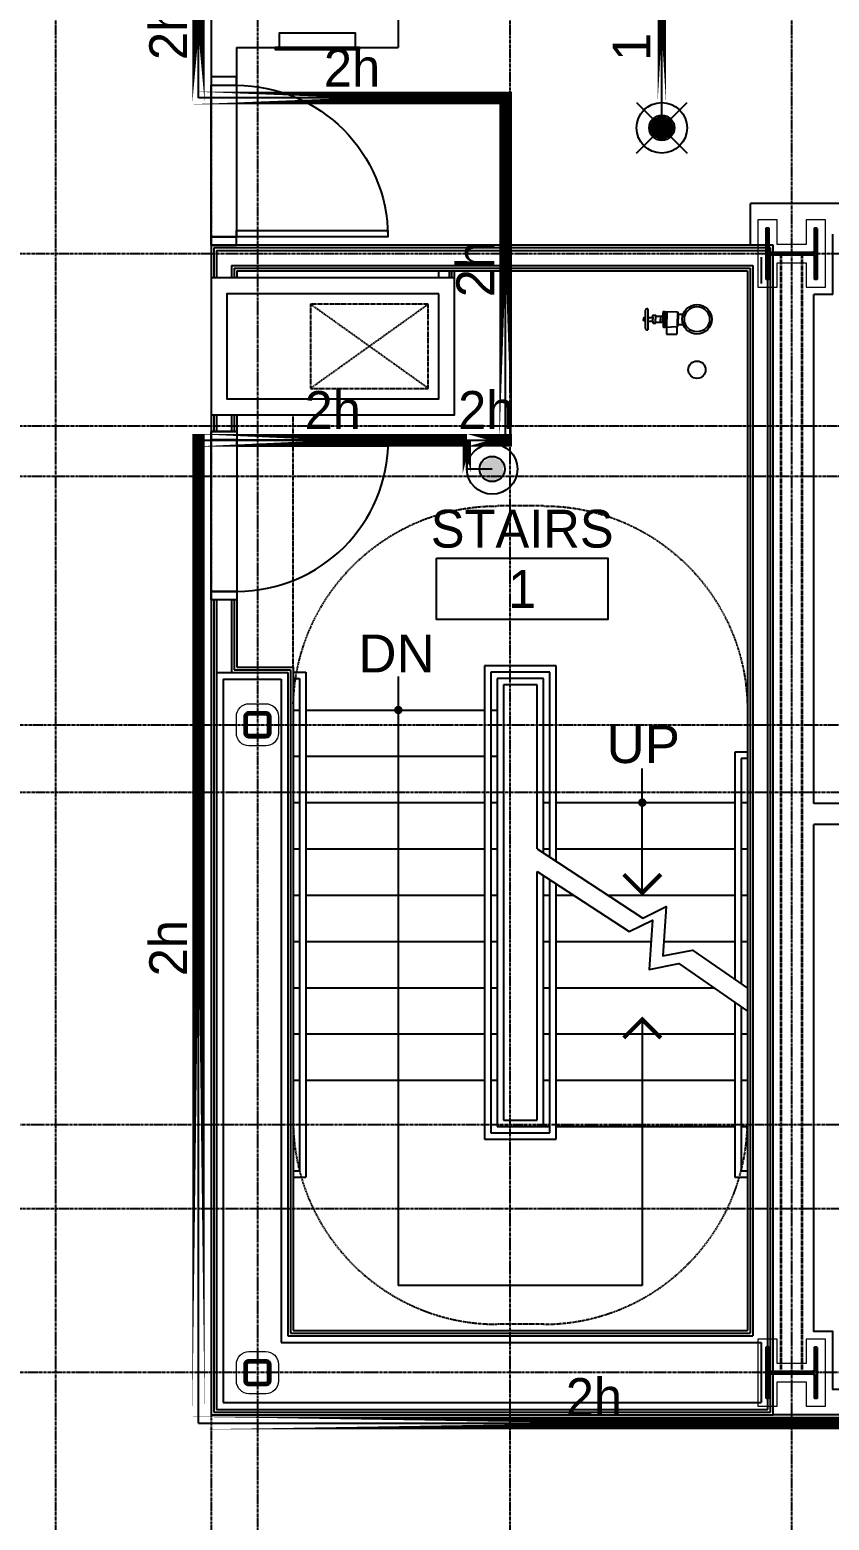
# Model space of a CAD drawing. Header units: inches. Extents: x -6955 to 13123, y -1334 to 3701.
# Drawn here: x 9839.9 to 10030, y 1664.5 to 2018.8 of the extents above; entities that cross this region are included whole.
import ezdxf
from ezdxf.enums import TextEntityAlignment as Align

# ---------------------------------------------------------------- set-up
doc = ezdxf.new("R2010")
doc.units = ezdxf.units.IN
doc.header["$MEASUREMENT"] = 0
doc.linetypes.add('CENTER2', pattern=[1.125, 0.75, -0.125, 0.125, -0.125])
doc.linetypes.add('HIDDEN2', pattern=[0.1875, 0.125, -0.0625])
for name, color, linetype, lineweight in [('A-Anno-Text', 7, 'Continuous', 25), ('A-Detl-Hatch', 1, 'Continuous', 18), ('A-Detl-Wide', 2, 'Continuous', 35), ('S-Detl-Hatch', 1, 'Continuous', 18), ('S-Detl-Wide', 3, 'Continuous', 35)]:
    doc.layers.add(name, color=color, linetype=linetype, lineweight=lineweight)
for name, color, linetype in [('A-Door', 7, 'Continuous'), ('A-Door-Head', 8, 'Continuous'), ('A-Eqpm', 4, 'Continuous'), ('A-Flor-Hral', 7, 'Continuous'), ('A-Flor-Pfix', 7, 'Continuous'), ('A-Flor-Soffit', 6, 'HIDDEN2'), ('A-Flor-Strs', 8, 'Continuous'), ('A-Grid(SmallScale)', 11, 'CENTER2'), ('A-HVAC', 6, 'HIDDEN2'), ('A-Tag-Rm(Scale)', 7, 'Continuous'), ('A-Wall-Full', 7, 'Continuous'), ('A-Wall-Hatch', 15, 'Continuous'), ('headdn', 7, 'Continuous'), ('PIPEBL', 4, 'Continuous'), ('pipemn', 6, 'Continuous'), ('PIPESPC', 7, 'Continuous'), ('S-Grid-Iden', 7, 'Continuous'), ('TIDYPIPE', 7, 'Continuous')]:
    doc.layers.add(name, color=color, linetype=linetype)
doc.styles.add('G1DIM', font='arial.ttf')
doc.styles.add('PIPE', font='PIPE.SHX')

# ---------------------------------------------------------------- blocks, each defined once
blk = doc.blocks.new('A$C6DF4342F')
at = {"layer": 'A-HVAC'}
for p, q in [((3.92, 6.13), (31.92, -13.87)), ((3.92, -13.87), (31.92, 6.13))]:
    blk.add_line(p, q, dxfattribs=at)
blk.add_lwpolyline([(3.92, 6.13), (31.92, 6.13), (31.92, -13.87), (3.92, -13.87)], close=True, dxfattribs=at)
blk = doc.blocks.new('stand-pipe')
for p, q in [((13.75, -16.77), (15.5, -16.77)), ((15.5, -19.27), (15.5, -16.77)), ((13.86, -19.27), (15.5, -19.27)), ((9.81, -24.31), (14.19, -24.31))]:
    blk.add_line(p, q)
for points in [[(10.2, -19.63), (10.13, -19.63), (10.25, -16.63)], [(10.25, -16.63), (10.75, -16.51), (12, -16.51)], [(10.25, -16.63), (12, -16.63)], [(10.75, -16.51), (10.75, -15.27)], [(13.75, -16.63), (13.25, -16.51), (12, -16.51)], [(13.75, -16.63), (12, -16.63)], [(13.25, -16.51), (13.25, -15.27)], [(13.8, -19.63), (13.87, -19.63), (13.75, -16.63)], [(10.13, -19.97), (10.13, -19.74), (12, -19.74)], [(11.28, -20.11), (10.13, -19.97), (12, -19.97)], [(10.15, -19.15), (12, -19.15)], [(10.2, -19.74), (10.2, -19.63)], [(10.2, -19.63), (12, -19.63)], [(11.28, -21.89), (11.28, -20.11), (12, -20.11)], [(11.28, -20.7), (12, -20.7)], [(13.85, -19.15), (12, -19.15)], [(13.8, -19.63), (12, -19.63)], [(13.87, -19.97), (13.87, -19.74), (12, -19.74)], [(12.72, -20.11), (13.87, -19.97), (12, -19.97)], [(12.72, -21.89), (12.72, -20.11), (12, -20.11)], [(12.72, -20.7), (12, -20.7)], [(13.8, -19.74), (13.8, -19.63)], [(9.5, -23.68), (14.5, -23.68)], [(11.54, -22.51), (12, -22.51)], [(11.54, -24.31), (11.54, -24.42), (12, -24.42)], [(11.65, -23.59), (12, -23.59)], [(12.46, -22.51), (12, -22.51)], [(12.35, -23.59), (12, -23.59)], [(12.46, -24.31), (12.46, -24.42), (12, -24.42)]]:
    blk.add_lwpolyline(points)
for points in [[(11.65, -23.68), (11.65, -23.59), (11.54, -23.59), (11.54, -22.51), (11.34, -22.51, -0.214855), (11.05, -22.38), (11.05, -21.89), (12, -21.89)], [(11.63, -24.42, 0.424993), (12, -24.77, 0.928807)], [(12.35, -23.68), (12.35, -23.59), (12.46, -23.59), (12.46, -22.51), (12.66, -22.51, 0.214855), (12.95, -22.38), (12.95, -21.89), (12, -21.89)], [(12.37, -24.42, -0.424993), (12, -24.77, -0.928807)]]:
    blk.add_lwpolyline(points, format="xyb")
for centre, radius in [((12, -12), 3.5), ((12, -12), 3), ((24, -12), 2.06)]:
    blk.add_circle(centre, radius)
for centre, start, end in [((10.15, -23.75), 173.8478, 239.132), ((13.85, -23.75), 300.868, 6.1522)]:
    blk.add_arc(centre, 0.649, start, end)
at = {"layer": 'Defpoints'}
blk.add_point((0, 0), dxfattribs=at)
blk = doc.blocks.new('st clearance 1')
at = {"linetype": 'HIDDEN2'}
blk.add_line((19.5, 48.5), (30.5, 48.5), dxfattribs=at)
for centre, start, end in [((19.5, 0), 90, 178.2277), ((30.5, 0), 1.7723, 90)]:
    blk.add_arc(centre, 48.5, start, end, dxfattribs=at)
blk = doc.blocks.new('st 3rd 4th left')
at = {"layer": 'A-Anno-Text'}
for p, q in [((25, 155.5), (25, 10.7)), ((83, 104.02), (83, 133.61)), ((83, 73.97), (83, 10.7)), ((83, 10.7), (25, 10.7))]:
    blk.add_line(p, q, dxfattribs=at)
at = {"layer": 'A-Anno-Text', "const_width": 1}
for points in [[(25, 148, 1), (25, 147, 1)], [(83, 126, 1), (83, 125, 1)]]:
    blk.add_lwpolyline(points, format="xyb", close=True, dxfattribs=at)
for points in [[(78.58, 108.44), (83, 104.02), (87.42, 108.44)], [(78.58, 69.55), (83, 73.97), (87.42, 69.55)]]:
    blk.add_lwpolyline(points, dxfattribs=at)
at = {"layer": 'A-Flor-Hral'}
for p, q in [((0, 156.5), (3, 156.5)), ((3, 156.5), (3, 36.5)), ((62.5, 158), (45.5, 158)), ((45.5, 158), (45.5, 45.5)), ((61, 156.5), (47, 156.5)), ((47, 156.5), (47, 47)), ((61, 112.53), (61, 156.5)), ((62.5, 111.55), (62.5, 158)), ((0, 155), (1.5, 155)), ((1.5, 155), (1.5, 38)), ((59.5, 155), (48.5, 155)), ((48.5, 155), (48.5, 48.5)), ((58, 153.5), (50, 153.5)), ((50, 153.5), (50, 50)), ((58, 114.5), (58, 153.5)), ((59.5, 113.52), (59.5, 155)), ((105, 137.5), (105, 83.47)), ((108, 137.5), (105, 137.5)), ((106.5, 136), (106.5, 82.43)), ((108, 136), (106.5, 136)), ((58, 50), (58, 109.16)), ((59.5, 48.5), (59.5, 108.18)), ((61, 47), (61, 107.2)), ((62.5, 45.5), (62.5, 106.21)), ((105, 78.01), (105, 36.5)), ((106.5, 76.97), (106.5, 38)), ((50, 50), (58, 50)), ((47, 47), (61, 47)), ((48.5, 48.5), (59.5, 48.5)), ((45.5, 45.5), (62.5, 45.5)), ((0, 38), (1.5, 38)), ((0, 36.5), (3, 36.5)), ((105, 36.5), (108, 36.5)), ((106.5, 38), (108, 38))]:
    blk.add_line(p, q, dxfattribs=at)
for points in [[(58, 114.5), (83.1, 98.04), (88.65, 100.77), (87.88, 89.05), (94.94, 90.45), (108, 81.39)], [(58, 109.16), (79.88, 94.82), (85.43, 97.55), (84.66, 85.83), (91.71, 87.23), (108, 75.93)]]:
    blk.add_lwpolyline(points, dxfattribs=at)
at = {"layer": 'A-Flor-Strs'}
for p, q in [((0, 147.5), (1.5, 147.5)), ((3, 147.5), (45.5, 147.5)), ((47, 147.5), (48.5, 147.5)), ((0, 136.5), (1.5, 136.5)), ((3, 136.5), (45.5, 136.5)), ((47, 136.5), (48.5, 136.5)), ((0, 125.5), (1.5, 125.5)), ((3, 125.5), (45.5, 125.5)), ((47, 125.5), (48.5, 125.5)), ((59.5, 125.5), (61, 125.5)), ((62.5, 125.5), (105, 125.5)), ((106.5, 125.5), (108, 125.5)), ((0, 114.5), (1.5, 114.5)), ((3, 114.5), (45.5, 114.5)), ((47, 114.5), (48.5, 114.5)), ((59.5, 114.5), (61, 114.5)), ((62.5, 114.5), (105, 114.5)), ((106.5, 114.5), (108, 114.5)), ((0, 103.5), (1.5, 103.5)), ((3, 103.5), (45.5, 103.5)), ((47, 103.5), (48.5, 103.5)), ((59.5, 103.5), (61, 103.5)), ((62.5, 103.5), (66.64, 103.5)), ((74.77, 103.5), (105, 103.5)), ((106.5, 103.5), (108, 103.5)), ((0, 92.5), (1.5, 92.5)), ((3, 92.5), (45.5, 92.5)), ((47, 92.5), (48.5, 92.5)), ((59.5, 92.5), (61, 92.5)), ((62.5, 92.5), (85.1, 92.5)), ((88.11, 92.5), (105, 92.5)), ((106.5, 92.5), (108, 92.5)), ((0, 81.5), (1.5, 81.5)), ((3, 81.5), (45.5, 81.5)), ((47, 81.5), (48.5, 81.5)), ((59.5, 81.5), (61, 81.5)), ((62.5, 81.5), (99.97, 81.5)), ((0, 70.5), (1.5, 70.5)), ((3, 70.5), (45.5, 70.5)), ((47, 70.5), (48.5, 70.5)), ((59.5, 70.5), (61, 70.5)), ((62.5, 70.5), (105, 70.5)), ((106.5, 70.5), (108, 70.5)), ((0, 59.5), (1.5, 59.5)), ((3, 59.5), (45.5, 59.5)), ((47, 59.5), (48.5, 59.5)), ((59.5, 59.5), (61, 59.5)), ((62.5, 59.5), (105, 59.5)), ((106.5, 59.5), (108, 59.5)), ((59.5, 48.5), (61, 48.5)), ((62.5, 48.5), (105, 48.5)), ((106.5, 48.5), (108, 48.5))]:
    blk.add_line(p, q, dxfattribs=at)
at = {"layer": 'A-Flor-Pfix', "rotation": 270}
blk.add_blockref('stand-pipe', (108, 252.38), dxfattribs=at)
at = {"layer": 'A-Flor-Strs', "linetype": 'HIDDEN2', "extrusion": (0, 0, -1), "zscale": -1}
blk.add_blockref('st clearance 1', (-79, 147.5), dxfattribs=at)
at = {"layer": 'A-Flor-Strs', "linetype": 'HIDDEN2', "rotation": 180}
blk.add_blockref('st clearance 1', (79, 50), dxfattribs=at)
at = {"layer": 'A-Anno-Text', "char_height": 9, "style": 'G1DIM'}
for s, insert, attachment_point in [('DN', (33.65, 165.44), 3), ('UP', (74.49, 143.9), 1)]:
    blk.add_mtext(s, dxfattribs=dict(at, insert=insert, attachment_point=attachment_point))
blk = doc.blocks.new('A$C77C43B81')
at = {"layer": 'A-Flor-Soffit'}
blk.add_line((3224.5, 991.76), (3224.5, 1051.76), dxfattribs=at)
at = {"layer": 'A-Wall-Full'}
for points in [[(3186.12, 1084.26), (3244, 1084.26), (3244, 1051.76), (3186.12, 1051.76)], [(3189.87, 1080.51), (3240.25, 1080.51), (3240.25, 1055.51), (3189.87, 1055.51)]]:
    blk.add_lwpolyline(points, close=True, dxfattribs=at)
at = {"xscale": -1}
blk.add_blockref('st 3rd 4th left', (3224.5, 834.06), dxfattribs=at)
at = {"layer": 'A-HVAC'}
blk.add_blockref('A$C6DF4342F', (3188.45, 1071.88), dxfattribs=at)
blk = doc.blocks.new('Door 36in')
blk.add_lwpolyline([(0, 36), (1.5, 36), (1.5, 0), (0, 0)], close=True)
blk.add_arc((0, 0), 36, 0, 90)
blk = doc.blocks.new('4TH FLOOR CORE & SHELL')
at = {"layer": 'A-Door'}
for points in [[(2672.5, -14635.05), (2678.63, -14635.05), (2678.63, -14637.05), (2672.5, -14637.05)], [(2672.5, -14673.05), (2678.63, -14673.05), (2678.63, -14675.05), (2672.5, -14675.05)]]:
    blk.add_lwpolyline(points, close=True, dxfattribs=at)
at = {"layer": 'A-Door-Head'}
blk.add_lwpolyline([(2672.5, -14637.05), (2678.63, -14637.05), (2678.63, -14673.05), (2672.5, -14673.05)], close=True, dxfattribs=at)
at = {"layer": 'A-Wall-Full'}
for p, q in [((2806.13, -14590.75), (2672.5, -14590.75)), ((2672.5, -14590.75), (2672.5, -14598.55)), ((2806.13, -14868.75), (2806.13, -14590.75)), ((2678.63, -14596.88), (2800, -14596.88)), ((2678.63, -14596.88), (2678.63, -14598.55)), ((2730.38, -14598.55), (2730.38, -14596.88)), ((2800, -14596.88), (2800, -14848.75)), ((2672.5, -14631.05), (2672.5, -14635.05)), ((2678.63, -14631.05), (2678.63, -14635.05)), ((2678.63, -14635.05), (2672.5, -14635.05)), ((2672.5, -14675.05), (2672.5, -14868.75)), ((2678.63, -14675.05), (2672.5, -14675.05)), ((2678.63, -14675.05), (2678.63, -14691.05)), ((2678.63, -14691.05), (2692, -14691.05)), ((2692, -14691.05), (2692, -14848.75)), ((2692, -14848.75), (2800, -14848.75)), ((2672.5, -14868.75), (2806.13, -14868.75))]:
    blk.add_line(p, q, dxfattribs=at)
at = {"layer": 'A-Wall-Hatch'}
for p, q in [((2805.5, -14591.38), (2673.13, -14591.38)), ((2673.13, -14591.38), (2673.13, -14598.55)), ((2805.5, -14868.12), (2805.5, -14591.38)), ((2673.75, -14592), (2673.75, -14598.55)), ((2673.75, -14592), (2804.88, -14592)), ((2803.25, -14593.63), (2803.25, -14599.88)), ((2804.88, -14867.5), (2804.88, -14592)), ((2677.38, -14595.62), (2801.25, -14595.62)), ((2677.38, -14595.62), (2677.38, -14598.55)), ((2678, -14596.25), (2800.63, -14596.25)), ((2678, -14596.25), (2678, -14598.55)), ((2726.63, -14598.55), (2726.63, -14596.88)), ((2729.13, -14598.55), (2729.13, -14596.88)), ((2729.75, -14598.55), (2729.75, -14596.88)), ((2800.63, -14596.25), (2800.63, -14849.38)), ((2801.25, -14595.62), (2801.25, -14850)), ((2673.13, -14631.05), (2673.13, -14635.05)), ((2673.75, -14631.05), (2673.75, -14635.05)), ((2677.38, -14631.05), (2677.38, -14635.05)), ((2678, -14631.05), (2678, -14635.05)), ((2673.13, -14675.05), (2673.13, -14868.12)), ((2673.75, -14675.05), (2673.75, -14867.5)), ((2677.38, -14675.05), (2677.38, -14692.3)), ((2678, -14675.05), (2678, -14691.68)), ((2673.75, -14692.3), (2690.75, -14692.3)), ((2675.38, -14693.93), (2689.13, -14693.93)), ((2675.38, -14693.93), (2675.38, -14865.88)), ((2678, -14691.68), (2691.38, -14691.68)), ((2689.13, -14693.93), (2689.13, -14851.62)), ((2690.75, -14692.3), (2690.75, -14850)), ((2691.38, -14691.68), (2691.38, -14849.38)), ((2690.75, -14850), (2801.25, -14850)), ((2691.38, -14849.38), (2800.63, -14849.38)), ((2689.13, -14851.62), (2803.25, -14851.62)), ((2803.25, -14851.62), (2803.25, -14865.88)), ((2673.13, -14868.12), (2805.5, -14868.12)), ((2673.75, -14867.5), (2804.88, -14867.5)), ((2675.38, -14865.88), (2803.25, -14865.88))]:
    blk.add_line(p, q, dxfattribs=at)
at = {"layer": 'A-Door', "rotation": 270}
blk.add_blockref('Door 36in', (2678.63, -14637.05), dxfattribs=at)
at = {"layer": 'Defpoints', "xscale": -1}
blk.add_blockref('A$C77C43B81', (5916.5, -15682.81), dxfattribs=at)
blk = doc.blocks.new('*U19')
at = {"layer": 'A-Detl-Hatch'}
h = blk.add_hatch(dxfattribs=at)
h.set_pattern_fill('ANSI32', color=256, scale=6, style=0)
h.set_pattern_definition([(45, (0, -6.06), (-1.591, 1.591), []), (45, (1.0607, -6.06), (-1.591, 1.591), [])])
edge = h.paths.add_edge_path()
edge.add_line((6, -12.12), (6, -11.515))
edge.add_line((6, -11.515), (0.795, -11.515))
edge.add_arc((0.795, -10.915), 0.6, 180, 270, ccw=False)
edge.add_line((0.195, -10.915), (0.195, -1.205))
edge.add_arc((0.795, -1.205), 0.6, 90, 180, ccw=False)
edge.add_line((0.795, -0.605), (6, -0.605))
edge.add_line((6, -0.605), (6, 0))
edge.add_line((6, 0), (-6, 0))
edge.add_line((-6, 0), (-6, -0.605))
edge.add_line((-6, -0.605), (-0.795, -0.605))
edge.add_arc((-0.795, -1.205), 0.6, 0, 90, ccw=False)
edge.add_line((-0.195, -1.205), (-0.195, -10.915))
edge.add_arc((-0.795, -10.915), 0.6, 270, 360, ccw=False)
edge.add_line((-0.795, -11.515), (-6, -11.515))
edge.add_line((-6, -11.515), (-6, -12.12))
edge.add_line((-6, -12.12), (6, -12.12))
at = {"color": 0, "linetype": 'ByBlock'}
blk.add_lwpolyline([(6, -12.12), (6, -11.515), (0.795, -11.515, -0.4142136), (0.195, -10.915), (0.195, -1.205, -0.4142136), (0.795, -0.605), (6, -0.605), (6, 0), (-6, 0), (-6, -0.605), (-0.795, -0.605, -0.4142136), (-0.195, -1.205), (-0.195, -10.915, -0.4142136), (-0.795, -11.515), (-6, -11.515), (-6, -12.12)], format="xyb", close=True, dxfattribs=at)
blk = doc.blocks.new('W12X65')
at = {"layer": 'S-Detl-Hatch'}
blk.add_lwpolyline([(13860.59, -7310.28), (13860.59, -7305.67), (13854.79, -7305.67), (13854.79, -7298.76), (13860.59, -7298.76), (13860.59, -7294.16), (13844.59, -7294.16), (13844.59, -7298.76), (13850.4, -7298.76), (13850.4, -7305.67), (13844.59, -7305.67), (13844.59, -7310.28)], close=True, dxfattribs=at)
at = {"layer": 'A-Detl-Wide'}
blk.add_blockref('*U19', (13852.59, -7296.16), dxfattribs=at)
blk = doc.blocks.new('*U40')
at = {"layer": 'A-Detl-Hatch'}
h = blk.add_hatch(dxfattribs=at)
h.set_pattern_fill('ANSI32', color=256, scale=6, style=0)
h.set_pattern_definition([(45, (-3, 0), (-1.591, 1.591), []), (45, (-1.9393, 0), (-1.591, 1.591), [])])
edge = h.paths.add_edge_path(flags=0)
edge.add_line((-2, -0.5), (2, -0.5))
edge.add_arc((2, -1), 0.5, 0, 90, ccw=False)
edge.add_line((2.5, -1), (2.5, -5))
edge.add_arc((2, -5), 0.5, -90, 0, ccw=False)
edge.add_line((2, -5.5), (-2, -5.5))
edge.add_arc((-2, -5), 0.5, 180, 270, ccw=False)
edge.add_line((-2.5, -5), (-2.5, -1))
edge.add_arc((-2, -1), 0.5, 90, 180, ccw=False)
edge = h.paths.add_edge_path(flags=0)
edge.add_line((-2, 0), (2, 0))
edge.add_arc((2, -1), 1, 0, 90, ccw=False)
edge.add_line((3, -1), (3, -5))
edge.add_arc((2, -5), 1, -90, 0, ccw=False)
edge.add_line((2, -6), (-2, -6))
edge.add_arc((-2, -5), 1, 180, 270, ccw=False)
edge.add_line((-3, -5), (-3, -1))
edge.add_arc((-2, -1), 1, 90, 180, ccw=False)
at = {"color": 0, "linetype": 'ByBlock'}
for points in [[(-2, 0), (2, 0, -0.414214), (3, -1), (3, -5, -0.414214), (2, -6), (-2, -6, -0.414214), (-3, -5), (-3, -1, -0.414214)], [(-2, -0.5), (2, -0.5, -0.414214), (2.5, -1), (2.5, -5, -0.414214), (2, -5.5), (-2, -5.5, -0.414214), (-2.5, -5), (-2.5, -1, -0.414214)]]:
    blk.add_lwpolyline(points, format="xyb", close=True, dxfattribs=at)
blk = doc.blocks.new('HSS 6X6')
at = {"layer": 'S-Detl-Hatch'}
blk.add_lwpolyline([(13836.95, -7384.91), (13840.95, -7384.91, -0.414214), (13843.95, -7387.91), (13843.95, -7391.91, -0.414214), (13840.95, -7394.91), (13836.95, -7394.91, -0.414214), (13833.95, -7391.91), (13833.95, -7387.91, -0.414214)], format="xyb", close=True, dxfattribs=at)
at = {"layer": 'A-Detl-Wide'}
blk.add_blockref('*U40', (13838.95, -7386.91), dxfattribs=at)
blk = doc.blocks.new('36in door')
blk.add_lwpolyline([(-1.5, -36), (0, -36), (0, 0), (-1.5, 0)], close=True)
blk.add_arc((0, 0), 36, 180, 270)
blk = doc.blocks.new('storage 2')
at = {"layer": 'A-Door-Head'}
for points in [[(31.01, 145.31), (67.01, 145.31), (67.01, 140.31), (31.01, 140.31)], [(33.39, 6), (69.39, 6), (69.39, 0), (33.39, 0)]]:
    blk.add_lwpolyline(points, close=True, dxfattribs=at)
at = {"layer": 'A-Wall-Full'}
for p, q in [((14.18, 266.25), (14.18, 280.63)), ((14.18, 266.25), (9.62, 266.25)), ((31.01, 145.31), (9.62, 145.31)), ((31.01, 140.31), (31.01, 145.31)), ((67.01, 140.31), (67.01, 145.31)), ((71.37, 145.31), (67.01, 145.31)), ((67.01, 145.31), (71.37, 145.31)), ((31.01, 140.31), (9.62, 140.31)), ((71.37, 140.31), (67.01, 140.31)), ((67.01, 140.31), (71.37, 140.31)), ((33.39, 0), (33.39, 6)), ((69.39, 0), (69.39, 6)), ((69.39, 6), (69.39, 6)), ((69.39, 6), (69.39, 6)), ((33.39, 0), (0, 0)), ((69.39, 0), (69.39, 0)), ((69.39, 0), (69.39, 0))]:
    blk.add_line(p, q, dxfattribs=at)
for points in [[(9.62, 145.31), (9.62, 266.25)], [(33.39, 6), (14.18, 6), (14.18, 19.75), (9.62, 19.75), (9.62, 140.31)]]:
    blk.add_lwpolyline(points, dxfattribs=at)
at = {"layer": 'A-Door', "rotation": 180}
blk.add_blockref('Door 36in', (67.01, 140.31), dxfattribs=at)
at = {"layer": 'A-Door', "xscale": -1}
blk.add_blockref('Door 36in', (69.39, 6), dxfattribs=at)
blk = doc.blocks.new('Rm Tag')
blk.add_lwpolyline([(-0.2124, 0.0759), (0.2124, 0.0759), (0.2124, -0.0759), (-0.2124, -0.0759)], close=True)
for p in [(0, 0.2858), (0, 0.1493), (0, 0)]:
    blk.add_attdef('XXX', text='', height=0.0938).set_placement(p, align=Align.MIDDLE_CENTER)
blk = doc.blocks.new('dpend1')
for radius in [6, 3]:
    blk.add_circle((0, 0), radius)
for points in [[(0.01, 2.97), (-2.53, -1.59), (-2.62, 1.36)], [(0.01, 2.97), (-2.49, -1.59), (2.52, -1.59)], [(2.52, -1.59), (0.01, 2.97), (2.6, 1.47)], [(2.52, -1.59), (-2.53, -1.59), (0.01, -2.98)]]:
    blk.add_solid(points)
blk = doc.blocks.new('PIPESPC')
at = {"layer": 'PIPESPC', "style": 'PIPE', "width": 0.9}
blk.add_attdef('SIZE', text='', height=9, dxfattribs=at).set_placement((0, 4.02), align=Align.CENTER)
at = {"layer": 'PIPESPC', "style": 'PIPE', "flags": 1}
blk.add_attdef('SCHED', (25.3, 3.89), '', height=9, dxfattribs=at)
blk = doc.blocks.new('dpend2')
for p, q in [((-6, -6), (6, 6)), ((6, -6), (-6, 6))]:
    blk.add_line(p, q)
for radius in [6, 3]:
    blk.add_circle((0, 0), radius)
for points in [[(0, 0), (-3, 0), (-2.08, 2.07)], [(0, 0), (-3, 0), (-2.08, -2.07)], [(0, 0), (0, 3), (-2.12, 2.14)], [(0, 0), (0, -3), (-2.12, -2.14)], [(0, 0), (0, 3), (2.12, 2.14)], [(0, 0), (3, 0), (2.08, 2.07)], [(0, 0), (3, 0), (2.08, -2.07)], [(0, 0), (0, -3), (2.12, -2.14)]]:
    blk.add_solid(points)

msp = doc.modelspace()

# ---------------------------------------------------------------- linework, layer by layer
at = {"layer": 'A-Door'}
for points in [[(9889.0355, 2005.5773), (9889.0355, 2007.5773), (9883.0355, 2007.5773), (9883.0355, 2005.5773)], [(9889.0355, 1967.5773), (9889.0355, 1969.5773), (9883.0355, 1969.5773), (9883.0355, 1967.5773)]]:
    msp.add_lwpolyline(points, close=True, dxfattribs=at)
at = {"layer": 'A-Door-Head'}
msp.add_lwpolyline([(9889.0355, 2005.5773), (9889.0355, 1969.5773), (9883.0355, 1969.5773), (9883.0355, 2005.5773)], close=True, dxfattribs=at)
at = {"layer": 'A-Eqpm'}
for points in [[(9917.2841, 2014.5773), (9899.2841, 2014.5773), (9899.2841, 2018.0773), (9917.2841, 2018.0773)], [(9918.2841, 2014.5773), (9898.2841, 2014.5773), (9898.2841, 2014.0773), (9918.2841, 2014.0773)]]:
    msp.add_lwpolyline(points, close=True, dxfattribs=at)
at = {"layer": 'A-Grid(SmallScale)'}
for p, q in [((9846.0336, 3132.3201), (9846.0336, 1223.6428)), ((9883.0336, 3132.3201), (9883.0336, 1223.6428)), ((9954.0336, 3132.3201), (9954.0336, 1223.6428)), ((10021.0336, 3132.3201), (10021.0336, 1223.6428)), ((9894.0336, 3110.5182), (9894.0336, 1223.6428)), ((9315.0336, 1965.5773), (13123.0336, 1965.5773)), ((13123.0336, 1912.5773), (9315.0336, 1912.5773)), ((9339.1484, 1853.5773), (13123.0336, 1853.5773)), ((9315.0336, 1837.5773), (13123.0336, 1837.5773)), ((9340.835, 1758.5773), (13123.0336, 1758.5773)), ((9315.0336, 1738.5773), (13123.0336, 1738.5773)), ((13121.0336, 1699.5773), (9329.8438, 1699.5773))]:
    msp.add_line(p, q, dxfattribs=at)
msp.add_lwpolyline([(13123.0336, 1924.5773), (9335.7211, 1924.5773), (9328.1586, 1939.8898), (9281.3813, 1939.8898)], dxfattribs=at)
at = {"layer": 'A-Wall-Full'}
for p, q in [((9883.0355, 2189.5773), (9883.0355, 2005.5773)), ((9927.5355, 2050.4523), (9927.5355, 2014.5773)), ((9889.0355, 2014.5773), (9889.0355, 2005.5773)), ((9889.0355, 2014.5773), (9927.5355, 2014.5773)), ((9883.0355, 2005.5773), (9889.0355, 2005.5773)), ((10130.4105, 1977.4523), (10011.2236, 1977.4523)), ((10011.2236, 1967.5773), (10011.2236, 1977.4523)), ((9883.0355, 1969.5773), (9889.0355, 1969.5773)), ((9883.0355, 1967.5773), (9883.0355, 1969.5773)), ((10011.2236, 1967.5773), (9883.0355, 1967.5773)), ((9889.0355, 1967.5773), (9889.0355, 1969.5773))]:
    msp.add_line(p, q, dxfattribs=at)
at = {"layer": 'PIPEBL'}
for p, q in [((9990.1705, 1995.4623), (9990.1705, 2033.9623)), ((9943.848, 1914.3648), (9943.848, 1921.2007)), ((9949.848, 1914.3648), (9943.848, 1914.3648))]:
    msp.add_line(p, q, dxfattribs=at)
at = {"layer": 'pipemn'}
for p, q in [((9880.0325, 2002.5773), (9880.0325, 2033.9623)), ((9953.0325, 2002.5773), (9880.0325, 2002.5773)), ((9953.0325, 1921.2007), (9953.0325, 2002.5773)), ((9880.0325, 1914.3648), (9880.0325, 1921.2007)), ((9880.0325, 1921.2007), (9943.848, 1921.2007)), ((9943.848, 1921.2007), (9953.0325, 1921.2007)), ((9880.0325, 1687.5773), (9880.0325, 1914.3648)), ((9880.0325, 1687.5773), (10068.0458, 1687.5773))]:
    msp.add_line(p, q, dxfattribs=at)
at = {"layer": 'S-Detl-Wide', "linetype": 'HIDDEN2'}
for p, q in [((10018.5336, 1699.7723), (10018.5336, 1965.3823)), ((10023.5336, 1699.7723), (10023.5336, 1965.3823))]:
    msp.add_line(p, q, dxfattribs=at)
at = {"layer": 'TIDYPIPE', "color": 7}
for points, const_width in [([(9880.0325, 2001.0773), (9880.0325, 2033.9623)], 3), ([(9990.1705, 2001.4623), (9990.1705, 2033.9623)], 2), ([(9953.0325, 1919.7007), (9953.0325, 2004.0773)], 3), ([(9878.5325, 2002.5773), (9954.5325, 2002.5773)], 3), ([(9880.0325, 1686.0773), (9880.0325, 1922.7007)], 3), ([(9878.5325, 1921.2007), (9943.848, 1921.2007)], 3), ([(9943.848, 1921.2007), (9954.5325, 1921.2007)], 3), ([(9943.848, 1913.3648), (9943.848, 1921.2007)], 2), ([(9878.5325, 1687.5773), (10068.0458, 1687.5773)], 3)]:
    msp.add_lwpolyline(points, close=True, dxfattribs=dict(at, const_width=const_width))

# ---------------------------------------------------------------- block references
for name, p in [('4TH FLOOR CORE & SHELL', (7210.5342, 16558.3273)), ('storage 2', (10016.6605, 1689.5773)), ('st 3rd 4th left', (9902.5355, 1709.5773))]:
    msp.add_blockref(name, p)
at = {"rotation": 90}
for p in [(2718.8158, -11887.0174), (2718.8158, -12153.0174)]:
    msp.add_blockref('W12X65', p, dxfattribs=at)
at = {"layer": 'A-Door', "xscale": -1, "rotation": 90}
msp.add_blockref('36in door', (9889.0355, 1969.5773), dxfattribs=at)
at = {"layer": 'A-Tag-Rm(Scale)'}
ref = msp.add_blockref('Rm Tag', (9956.9866, 1885.8526), dxfattribs=dict(at, xscale=96, yscale=96, zscale=96))
ref.add_attrib('XXX', 'STAIRS', dxfattribs={"layer": '0', "height": 9}).set_placement((9956.9866, 1900.1836), align=Align.MIDDLE_CENTER)
ref.add_attrib('XXX', '1', dxfattribs={"layer": '0', "height": 9}).set_placement((9956.9866, 1885.8526), align=Align.MIDDLE_CENTER)
at = {"layer": 'headdn', "rotation": 270}
msp.add_blockref('dpend2', (9990.1705, 1995.4623), dxfattribs=at)
at = {"layer": 'headdn'}
msp.add_blockref('dpend1', (9949.848, 1914.3648), dxfattribs=at)
at = {"layer": 'PIPESPC'}
ref = msp.add_blockref('PIPESPC', (9880.0325, 2018.2698), dxfattribs=dict(at, rotation=90))
ref.add_attrib('SIZE', '2h', dxfattribs={"color": 0, "height": 9, "rotation": 90, "style": 'PIPE'}).set_placement((9880.0325, 2018.2698), align=Align.BOTTOM_CENTER)
ref = msp.add_blockref('PIPESPC', (9990.1705, 2014.7123), dxfattribs=dict(at, rotation=90))
ref.add_attrib('SIZE', '1', dxfattribs={"color": 0, "height": 9, "rotation": 90, "style": 'PIPE'}).set_placement((9990.1705, 2014.7123), align=Align.BOTTOM_CENTER)
ref = msp.add_blockref('PIPESPC', (9916.5325, 2002.5773), dxfattribs=at)
ref.add_attrib('SIZE', '2h', dxfattribs={"color": 0, "height": 9, "style": 'PIPE'}).set_placement((9916.5325, 2002.5773), align=Align.BOTTOM_CENTER)
ref = msp.add_blockref('PIPESPC', (9953.0325, 1961.889), dxfattribs=dict(at, rotation=90))
ref.add_attrib('SIZE', '2h', dxfattribs={"color": 0, "height": 9, "rotation": 90, "style": 'PIPE'}).set_placement((9953.0325, 1961.889), align=Align.BOTTOM_CENTER)
ref = msp.add_blockref('PIPESPC', (9911.9402, 1921.2007), dxfattribs=at)
ref.add_attrib('SIZE', '2h', dxfattribs={"color": 0, "height": 9, "style": 'PIPE'}).set_placement((9911.9402, 1921.2007), align=Align.BOTTOM_CENTER)
ref = msp.add_blockref('PIPESPC', (9948.4402, 1921.2007), dxfattribs=at)
ref.add_attrib('SIZE', '2h', dxfattribs={"color": 0, "height": 9, "style": 'PIPE'}).set_placement((9948.4402, 1921.2007), align=Align.BOTTOM_CENTER)
ref = msp.add_blockref('PIPESPC', (9880.0325, 1800.4711), dxfattribs=dict(at, rotation=90))
ref.add_attrib('SIZE', '2h', dxfattribs={"color": 0, "height": 9, "rotation": 90, "style": 'PIPE'}).set_placement((9880.0325, 1800.4711), align=Align.BOTTOM_CENTER)
ref = msp.add_blockref('PIPESPC', (9974.0392, 1686.5773), dxfattribs=at)
ref.add_attrib('SIZE', '2h', dxfattribs={"color": 0, "height": 9, "style": 'PIPE'}).set_placement((9974.0392, 1686.5773), align=Align.BOTTOM_CENTER)
at = {"layer": 'S-Grid-Iden'}
for p in [(-3944.9161, 9243.4864), (-3944.9161, 9089.4864)]:
    msp.add_blockref('HSS 6X6', p, dxfattribs=at)

doc.saveas('drawing.dxf')
